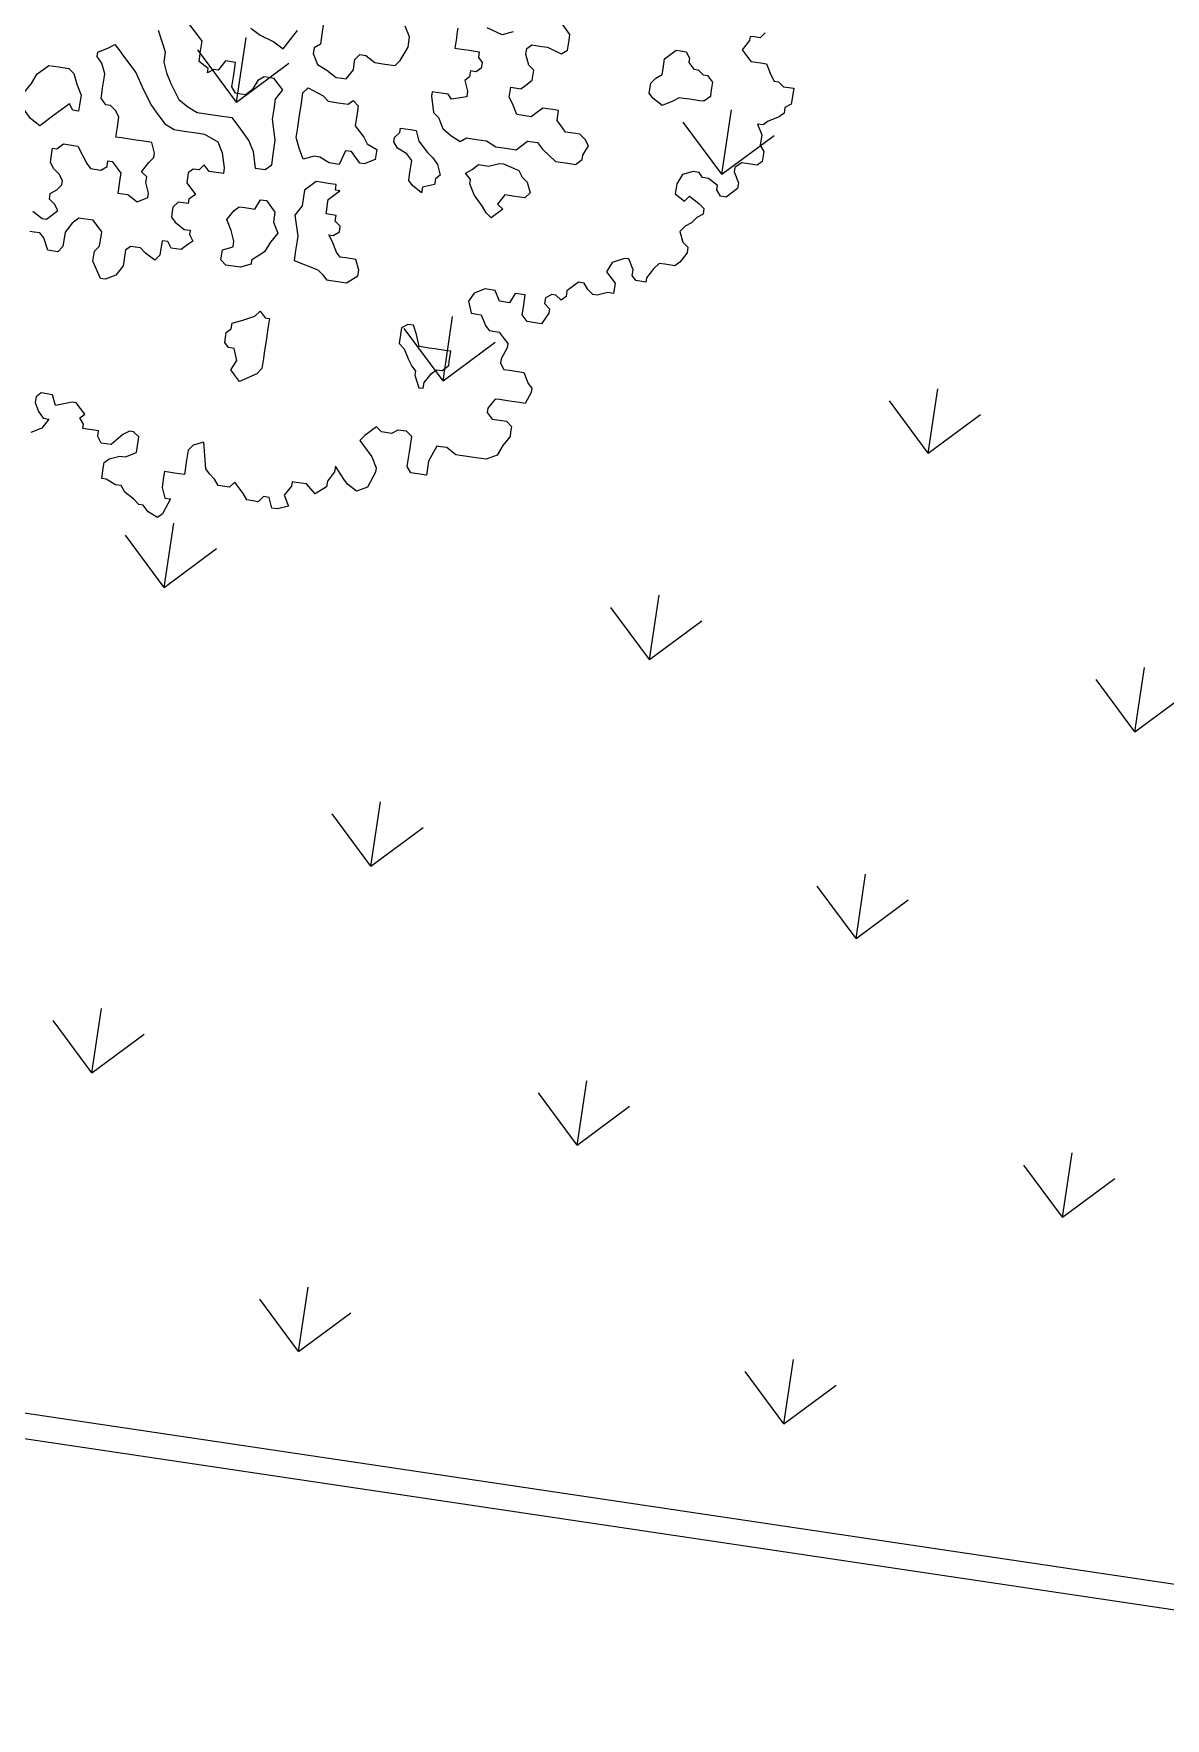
# Model space of a CAD drawing. Header units: millimetres. Extents: x 338 to 506, y 179 to 335.
# Drawn here: x 461.66 to 468.29, y 205.89 to 215.76 of the extents above; entities that cross this region are included whole.
import ezdxf

# ---------------------------------------------------------------- set-up
doc = ezdxf.new("R2010")
doc.units = ezdxf.units.MM
for name, color, linetype in [('ANDEN', 251, 'Continuous'), ('ARBOL-TOP', 3, 'Continuous'), ('MUROS', 32, 'Continuous')]:
    doc.layers.add(name, color=color, linetype=linetype)

# ---------------------------------------------------------------- blocks, each defined once
blk = doc.blocks.new('*X965')
at = {"color": 0}
for p, q in [((37.7865, 28.6226), (38.0559, 28.892)), ((40.6602, 28.6226), (40.9296, 28.892)), ((43.5339, 28.6226), (43.8033, 28.892)), ((37.7865, 28.6226), (38.0559, 28.3532)), ((37.7865, 28.6226), (38.1675, 28.6226)), ((40.6602, 28.6226), (40.9296, 28.3532)), ((40.6602, 28.6226), (41.0412, 28.6226)), ((43.5339, 28.6226), (43.8033, 28.3532)), ((43.5339, 28.6226), (43.9149, 28.6226)), ((36.3497, 27.1857), (36.6191, 27.4551)), ((39.2234, 27.1857), (39.4928, 27.4551)), ((42.097, 27.1857), (42.3665, 27.4551)), ((36.3497, 27.1857), (36.6191, 26.9163)), ((36.3497, 27.1857), (36.7307, 27.1857)), ((39.2234, 27.1857), (39.4928, 26.9163)), ((39.2234, 27.1857), (39.6044, 27.1857)), ((42.097, 27.1857), (42.3665, 26.9163)), ((42.097, 27.1857), (42.478, 27.1857)), ((37.7865, 25.7489), (38.0559, 26.0183)), ((40.6602, 25.7489), (40.9296, 26.0183)), ((43.5339, 25.7489), (43.8033, 26.0183)), ((37.7865, 25.7489), (38.0559, 25.4795)), ((37.7865, 25.7489), (38.1675, 25.7489)), ((40.6602, 25.7489), (40.9296, 25.4795)), ((40.6602, 25.7489), (41.0412, 25.7489)), ((43.5339, 25.7489), (43.8033, 25.4795)), ((43.5339, 25.7489), (43.9149, 25.7489)), ((36.3497, 24.3121), (36.6191, 24.5815)), ((39.2234, 24.3121), (39.4928, 24.5815)), ((42.097, 24.3121), (42.3665, 24.5815)), ((36.3497, 24.3121), (36.6191, 24.0426)), ((36.3497, 24.3121), (36.7307, 24.3121)), ((39.2234, 24.3121), (39.4928, 24.0426)), ((39.2234, 24.3121), (39.6044, 24.3121)), ((42.097, 24.3121), (42.3665, 24.0426)), ((42.097, 24.3121), (42.478, 24.3121)), ((37.7865, 22.8752), (38.0559, 23.1446)), ((40.6602, 22.8752), (40.9296, 23.1446)), ((37.7865, 22.8752), (38.0559, 22.6058)), ((37.7865, 22.8752), (38.1675, 22.8752)), ((40.6602, 22.8752), (40.9296, 22.6058)), ((40.6602, 22.8752), (41.0412, 22.8752))]:
    blk.add_line(p, q, dxfattribs=at)
blk = doc.blocks.new('ARBOLITO')
at = {"linetype": 'ByBlock'}
for points in [[(463.3393, 69.028), (463.333, 69.0197), (463.3247, 69.0197), (463.3185, 69.0197), (463.3185, 69.0135), (463.3102, 68.9989), (463.3185, 68.9906), (463.3247, 68.9844), (463.3393, 68.9844), (463.3476, 68.9844), (463.3559, 68.9698), (463.3621, 68.9615), (463.3684, 68.9615), (463.3767, 68.9553), (463.3912, 68.9553), (463.3912, 68.9408), (463.3912, 68.9324), (463.3829, 68.9262), (463.3829, 68.9179), (463.3767, 68.9117), (463.3621, 68.9034), (463.3559, 68.8971), (463.3476, 68.8971), (463.3559, 68.8826), (463.3559, 68.868), (463.3621, 68.8597), (463.3621, 68.8452), (463.3559, 68.8389), (463.333, 68.8389), (463.3247, 68.8306), (463.3247, 68.8244), (463.333, 68.8098), (463.333, 68.8015), (463.3185, 68.787), (463.3102, 68.787), (463.3039, 68.7953), (463.3039, 68.8015), (463.2894, 68.8098), (463.2811, 68.8098), (463.2749, 68.8161), (463.2665, 68.8161), (463.252, 68.8098), (463.2458, 68.7953), (463.2458, 68.7808), (463.2603, 68.7724), (463.2665, 68.7808), (463.2811, 68.7724), (463.2894, 68.7662), (463.2894, 68.7579), (463.2811, 68.7517), (463.2749, 68.7434), (463.2665, 68.7371), (463.2603, 68.7288), (463.2665, 68.7143), (463.2749, 68.708), (463.2749, 68.6997), (463.2665, 68.6852), (463.2603, 68.6789), (463.2458, 68.6789), (463.2375, 68.6789), (463.2312, 68.6706), (463.2229, 68.6561), (463.2229, 68.6498), (463.2167, 68.6498), (463.2084, 68.6498), (463.2021, 68.6561), (463.2021, 68.6644), (463.1938, 68.6789), (463.1876, 68.6789), (463.171, 68.6706), (463.1647, 68.6561), (463.1793, 68.6415), (463.1793, 68.627), (463.171, 68.627), (463.1564, 68.6208), (463.1502, 68.6208), (463.1419, 68.627), (463.1356, 68.6353), (463.1273, 68.6353), (463.1128, 68.6208), (463.1128, 68.6124), (463.1065, 68.6062), (463.0982, 68.6124), (463.092, 68.6124), (463.0837, 68.6062), (463.0837, 68.5979), (463.092, 68.5917), (463.092, 68.5854), (463.0837, 68.5688), (463.0775, 68.5688), (463.0629, 68.5688), (463.0546, 68.5771), (463.0546, 68.5854), (463.0546, 68.5917), (463.0546, 68.6062), (463.0401, 68.6062), (463.0338, 68.5917), (463.0193, 68.5917), (463.011, 68.6062), (462.9964, 68.6062), (462.9819, 68.5979), (462.9756, 68.5854), (462.9819, 68.5688), (462.9902, 68.5688), (462.9964, 68.5688), (463.0047, 68.5543), (463.011, 68.548), (463.0255, 68.548), (463.0338, 68.5397), (463.0401, 68.5335), (463.0401, 68.5273), (463.0338, 68.5106), (463.0338, 68.5044), (463.0401, 68.4961), (463.0484, 68.4961), (463.0691, 68.4961), (463.0775, 68.4815), (463.0837, 68.4753), (463.0837, 68.4691), (463.0775, 68.4524), (463.0691, 68.4524), (463.0546, 68.4524), (463.0401, 68.4524), (463.0338, 68.4524), (463.0255, 68.4379), (463.0255, 68.4317), (463.0338, 68.4234), (463.0546, 68.4234), (463.0629, 68.4171), (463.0629, 68.4088), (463.0629, 68.4026), (463.0546, 68.388), (463.0484, 68.3735), (463.0338, 68.3652), (463.0193, 68.3652), (462.9964, 68.3652), (462.9902, 68.3652), (462.9756, 68.3735), (462.9673, 68.3735), (462.9611, 68.3735), (462.9528, 68.3506), (462.9528, 68.3299), (462.9299, 68.3299), (462.9237, 68.3382), (462.9237, 68.3444), (462.9237, 68.3589), (462.9237, 68.3652), (462.9237, 68.3818), (462.9154, 68.388), (462.9029, 68.388), (462.8946, 68.3818), (462.8801, 68.3818), (462.8717, 68.388), (462.8655, 68.3818), (462.8572, 68.3735), (462.851, 68.3652), (462.8572, 68.3589), (462.8717, 68.3444), (462.8801, 68.3299), (462.8801, 68.3236), (462.8717, 68.3008), (462.8572, 68.2925), (462.8427, 68.3008), (462.8364, 68.307), (462.8219, 68.3236), (462.8219, 68.3153), (462.8136, 68.3008), (462.8136, 68.2925), (462.799, 68.28), (462.7845, 68.2925), (462.7699, 68.2925), (462.7637, 68.2925), (462.7637, 68.2862), (462.7554, 68.2717), (462.7637, 68.2571), (462.7491, 68.2509), (462.7408, 68.2509), (462.7346, 68.2654), (462.7263, 68.2654), (462.7201, 68.2571), (462.7034, 68.2571), (462.6972, 68.2654), (462.691, 68.2717), (462.6827, 68.28), (462.6764, 68.2717), (462.6598, 68.2717), (462.6536, 68.28), (462.6453, 68.2862), (462.639, 68.2925), (462.6307, 68.3299), (462.6162, 68.3236), (462.6099, 68.3153), (462.6099, 68.3008), (462.6099, 68.28), (462.5954, 68.28), (462.5808, 68.28), (462.5808, 68.2717), (462.5808, 68.2571), (462.5871, 68.2426), (462.5954, 68.2426), (462.5871, 68.2197), (462.5808, 68.2135), (462.5663, 68.2197), (462.558, 68.228), (462.5517, 68.228), (462.5434, 68.2343), (462.5289, 68.2426), (462.5227, 68.2509), (462.5143, 68.2509), (462.4998, 68.2571), (462.4936, 68.2571), (462.4936, 68.2717), (462.4936, 68.28), (462.4998, 68.2862), (462.5143, 68.2925), (462.5227, 68.2925), (462.5372, 68.3008), (462.5372, 68.3236), (462.5289, 68.3299), (462.5227, 68.3299), (462.5143, 68.3236), (462.4998, 68.307), (462.4853, 68.307), (462.479, 68.3153), (462.479, 68.3236), (462.4562, 68.3236), (462.4562, 68.3299), (462.4499, 68.3382), (462.4562, 68.3444), (462.4416, 68.3589), (462.4354, 68.3589), (462.4125, 68.3506), (462.4063, 68.3652), (462.3897, 68.3652), (462.3834, 68.3589), (462.3834, 68.3506), (462.3897, 68.3382), (462.398, 68.3299), (462.4063, 68.3299), (462.398, 68.3153), (462.3834, 68.307)], [(463.3393, 69.028), (463.333, 69.0197), (463.3247, 69.0197), (463.3185, 69.0197), (463.3185, 69.0135), (463.3102, 68.9989), (463.3185, 68.9906), (463.3247, 68.9844), (463.3393, 68.9844), (463.3476, 68.9844), (463.3559, 68.9698), (463.3621, 68.9615), (463.3684, 68.9615), (463.3767, 68.9553), (463.3912, 68.9553), (463.3912, 68.9408), (463.3912, 68.9324), (463.3829, 68.9262), (463.3829, 68.9179), (463.3767, 68.9117), (463.3621, 68.9034), (463.3559, 68.8971), (463.3476, 68.8971), (463.3559, 68.8826), (463.3559, 68.868), (463.3621, 68.8597), (463.3621, 68.8452), (463.3559, 68.8389), (463.333, 68.8389), (463.3247, 68.8306), (463.3247, 68.8244), (463.333, 68.8098), (463.333, 68.8015), (463.3185, 68.787), (463.3102, 68.787), (463.3039, 68.7953), (463.3039, 68.8015), (463.2894, 68.8098), (463.2811, 68.8098), (463.2749, 68.8161), (463.2665, 68.8161), (463.252, 68.8098), (463.2458, 68.7953), (463.2458, 68.7808), (463.2603, 68.7724), (463.2665, 68.7808), (463.2811, 68.7724), (463.2894, 68.7662), (463.2894, 68.7579), (463.2811, 68.7517), (463.2749, 68.7434), (463.2665, 68.7371), (463.2603, 68.7288), (463.2665, 68.7143), (463.2749, 68.708), (463.2749, 68.6997), (463.2665, 68.6852), (463.2603, 68.6789), (463.2458, 68.6789), (463.2375, 68.6789), (463.2312, 68.6706), (463.2229, 68.6561), (463.2229, 68.6498), (463.2167, 68.6498), (463.2084, 68.6498), (463.2021, 68.6561), (463.2021, 68.6644), (463.1938, 68.6789), (463.1876, 68.6789), (463.171, 68.6706), (463.1647, 68.6561), (463.1793, 68.6415), (463.1793, 68.627), (463.171, 68.627), (463.1564, 68.6208), (463.1502, 68.6208), (463.1419, 68.627), (463.1356, 68.6353), (463.1273, 68.6353), (463.1128, 68.6208), (463.1128, 68.6124), (463.1065, 68.6062), (463.0982, 68.6124), (463.092, 68.6124), (463.0837, 68.6062), (463.0837, 68.5979), (463.092, 68.5917), (463.092, 68.5854), (463.0837, 68.5688), (463.0775, 68.5688), (463.0629, 68.5688), (463.0546, 68.5771), (463.0546, 68.5854), (463.0546, 68.5917), (463.0546, 68.6062), (463.0401, 68.6062), (463.0338, 68.5917), (463.0193, 68.5917), (463.011, 68.6062), (462.9964, 68.6062), (462.9819, 68.5979), (462.9756, 68.5854), (462.9819, 68.5688), (462.9902, 68.5688), (462.9964, 68.5688), (463.0047, 68.5543), (463.011, 68.548), (463.0255, 68.548), (463.0338, 68.5397), (463.0401, 68.5335), (463.0401, 68.5273), (463.0338, 68.5106), (463.0338, 68.5044), (463.0401, 68.4961), (463.0484, 68.4961), (463.0691, 68.4961), (463.0775, 68.4815), (463.0837, 68.4753), (463.0837, 68.4691), (463.0775, 68.4524), (463.0691, 68.4524), (463.0546, 68.4524), (463.0401, 68.4524), (463.0338, 68.4524), (463.0255, 68.4379), (463.0255, 68.4317), (463.0338, 68.4234), (463.0546, 68.4234), (463.0629, 68.4171), (463.0629, 68.4088), (463.0629, 68.4026), (463.0546, 68.388), (463.0484, 68.3735), (463.0338, 68.3652), (463.0193, 68.3652), (462.9964, 68.3652), (462.9902, 68.3652), (462.9756, 68.3735), (462.9673, 68.3735), (462.9611, 68.3735), (462.9528, 68.3506), (462.9528, 68.3299), (462.9299, 68.3299), (462.9237, 68.3382), (462.9237, 68.3444), (462.9237, 68.3589), (462.9237, 68.3652), (462.9237, 68.3818), (462.9154, 68.388), (462.9029, 68.388), (462.8946, 68.3818), (462.8801, 68.3818), (462.8717, 68.388), (462.8655, 68.3818), (462.8572, 68.3735), (462.851, 68.3652), (462.8572, 68.3589), (462.8717, 68.3444), (462.8801, 68.3299), (462.8801, 68.3236), (462.8717, 68.3008), (462.8572, 68.2925), (462.8427, 68.3008), (462.8364, 68.307), (462.8219, 68.3236), (462.8219, 68.3153), (462.8136, 68.3008), (462.8136, 68.2925), (462.799, 68.28), (462.7845, 68.2925), (462.7699, 68.2925), (462.7637, 68.2925), (462.7637, 68.2862), (462.7554, 68.2717), (462.7637, 68.2571), (462.7491, 68.2509), (462.7408, 68.2509), (462.7346, 68.2654), (462.7263, 68.2654), (462.7201, 68.2571), (462.7034, 68.2571), (462.6972, 68.2654), (462.691, 68.2717), (462.6827, 68.28), (462.6764, 68.2717), (462.6598, 68.2717), (462.6536, 68.28), (462.6453, 68.2862), (462.639, 68.2925), (462.6307, 68.3299), (462.6162, 68.3236), (462.6099, 68.3153), (462.6099, 68.3008), (462.6099, 68.28), (462.5954, 68.28), (462.5808, 68.28), (462.5808, 68.2717), (462.5808, 68.2571), (462.5871, 68.2426), (462.5954, 68.2426), (462.5871, 68.2197), (462.5808, 68.2135), (462.5663, 68.2197), (462.558, 68.228), (462.5517, 68.228), (462.5434, 68.2343), (462.5289, 68.2426), (462.5227, 68.2509), (462.5143, 68.2509), (462.4998, 68.2571), (462.4936, 68.2571), (462.4936, 68.2717), (462.4936, 68.28), (462.4998, 68.2862), (462.5143, 68.2925), (462.5227, 68.2925), (462.5372, 68.3008), (462.5372, 68.3236), (462.5289, 68.3299), (462.5227, 68.3299), (462.5143, 68.3236), (462.4998, 68.307), (462.4853, 68.307), (462.479, 68.3153), (462.479, 68.3236), (462.4562, 68.3236), (462.4562, 68.3299), (462.4499, 68.3382), (462.4562, 68.3444), (462.4416, 68.3589), (462.4354, 68.3589), (462.4125, 68.3506), (462.4063, 68.3652), (462.3897, 68.3652), (462.3834, 68.3589), (462.3834, 68.3506), (462.3897, 68.3382), (462.398, 68.3299), (462.4063, 68.3299), (462.398, 68.3153), (462.3834, 68.307)], [(462.7034, 68.9034), (462.7117, 68.8888), (462.7263, 68.8826), (462.7408, 68.8743), (462.7491, 68.8743), (462.7554, 68.8743), (462.7637, 68.8888), (462.7637, 68.8971), (462.7637, 68.9034), (462.7699, 68.9117), (462.7782, 68.9117), (462.7928, 68.9034), (462.8073, 68.9034), (462.8219, 68.9034), (462.8281, 68.9117), (462.8364, 68.9324), (462.8364, 68.947), (462.8281, 68.9615)], [(462.7117, 68.9553), (462.7117, 68.9324), (462.7117, 68.9179), (462.7034, 68.9117), (462.7034, 68.9034), (462.7034, 68.9034)], [(462.7034, 68.9034), (462.7117, 68.8888), (462.7263, 68.8826), (462.7408, 68.8743), (462.7491, 68.8743), (462.7554, 68.8743), (462.7637, 68.8888), (462.7637, 68.8971), (462.7637, 68.9034), (462.7699, 68.9117), (462.7782, 68.9117), (462.7928, 68.9034), (462.8073, 68.9034), (462.8219, 68.9034), (462.8281, 68.9117), (462.8364, 68.9324), (462.8364, 68.947), (462.8281, 68.9615)], [(462.7117, 68.9553), (462.7117, 68.9324), (462.7117, 68.9179), (462.7034, 68.9117), (462.7034, 68.9034)], [(462.6099, 68.9262), (462.6245, 68.9179), (462.6453, 68.9117), (462.6598, 68.9034), (462.6681, 68.9179), (462.6764, 68.9324)], [(462.6099, 68.9262), (462.6245, 68.9179), (462.6453, 68.9117), (462.6598, 68.9034), (462.6681, 68.9179), (462.6764, 68.9324)], [(462.9091, 68.868), (462.9029, 68.8743), (462.8863, 68.8743), (462.8801, 68.8743), (462.8801, 68.868), (462.8863, 68.8452), (462.8946, 68.8389), (462.9029, 68.8244), (462.9154, 68.8161), (462.9299, 68.8098), (462.9382, 68.8161), (462.9528, 68.8161), (462.9673, 68.8161), (462.9819, 68.8098), (462.9964, 68.8098), (463.011, 68.8098), (463.0255, 68.8244), (463.0401, 68.8244), (463.0484, 68.8161), (463.0691, 68.8015), (463.0837, 68.8015), (463.0982, 68.8015), (463.1065, 68.8098), (463.1065, 68.8161), (463.1128, 68.8306), (463.1065, 68.8389), (463.0982, 68.8452), (463.092, 68.8452), (463.0775, 68.8452), (463.0691, 68.8535), (463.0629, 68.8597), (463.0629, 68.8743), (463.0546, 68.8743), (463.0401, 68.8743), (463.0338, 68.868), (463.0255, 68.8597), (463.011, 68.8597), (463.0047, 68.8597), (462.9964, 68.8743), (462.9902, 68.8826), (462.9902, 68.8888), (462.9902, 68.8971), (463.0047, 68.8971), (463.011, 68.9034), (463.0193, 68.9117), (463.0193, 68.9262), (463.011, 68.9324), (463.0047, 68.947), (463.0047, 68.9553), (463.011, 68.9615), (463.0255, 68.9615), (463.0338, 68.9615), (463.0546, 68.9553), (463.0629, 68.9615), (463.0629, 68.9761), (463.0629, 68.9844), (463.0484, 68.9989)], [(462.9819, 68.9761), (462.9673, 68.9698), (462.9445, 68.9761)], [(462.9029, 68.9698), (462.9029, 68.9615), (462.9029, 68.9553), (462.9029, 68.9408), (462.9091, 68.9408), (462.9237, 68.9408), (462.9382, 68.9408), (462.9382, 68.9324), (462.9445, 68.9262), (462.9445, 68.9179), (462.9382, 68.9117), (462.9299, 68.9117), (462.9299, 68.9034), (462.9237, 68.8971), (462.9299, 68.8826), (462.9299, 68.8743), (462.9091, 68.868), (462.9091, 68.868)], [(462.9091, 68.868), (462.9029, 68.8743), (462.8863, 68.8743), (462.8801, 68.8743), (462.8801, 68.868), (462.8863, 68.8452), (462.8946, 68.8389), (462.9029, 68.8244), (462.9154, 68.8161), (462.9299, 68.8098), (462.9382, 68.8161), (462.9528, 68.8161), (462.9673, 68.8161), (462.9819, 68.8098), (462.9964, 68.8098), (463.011, 68.8098), (463.0255, 68.8244), (463.0401, 68.8244), (463.0484, 68.8161), (463.0691, 68.8015), (463.0837, 68.8015), (463.0982, 68.8015), (463.1065, 68.8098), (463.1065, 68.8161), (463.1128, 68.8306), (463.1065, 68.8389), (463.0982, 68.8452), (463.092, 68.8452), (463.0775, 68.8452), (463.0691, 68.8535), (463.0629, 68.8597), (463.0629, 68.8743), (463.0546, 68.8743), (463.0401, 68.8743), (463.0338, 68.868), (463.0255, 68.8597), (463.011, 68.8597), (463.0047, 68.8597), (462.9964, 68.8743), (462.9902, 68.8826), (462.9902, 68.8888), (462.9902, 68.8971), (463.0047, 68.8971), (463.011, 68.9034), (463.0193, 68.9117), (463.0193, 68.9262), (463.011, 68.9324), (463.0047, 68.947), (463.0047, 68.9553), (463.011, 68.9615), (463.0255, 68.9615), (463.0338, 68.9615), (463.0546, 68.9553), (463.0629, 68.9615), (463.0629, 68.9761), (463.0629, 68.9844), (463.0484, 68.9989)], [(462.9819, 68.9761), (462.9673, 68.9698), (462.9445, 68.9761)], [(462.9029, 68.9698), (462.9029, 68.9615), (462.9029, 68.9553), (462.9029, 68.9408), (462.9091, 68.9408), (462.9237, 68.9408), (462.9382, 68.9408), (462.9382, 68.9324), (462.9445, 68.9262), (462.9445, 68.9179), (462.9382, 68.9117), (462.9299, 68.9117), (462.9299, 68.9034), (462.9237, 68.8971), (462.9299, 68.8826), (462.9299, 68.8743), (462.9091, 68.868)], [(463.2375, 68.9179), (463.2312, 68.9179), (463.2229, 68.9117), (463.2084, 68.9034), (463.1938, 68.9117), (463.1876, 68.9179), (463.1876, 68.9262), (463.1876, 68.9324), (463.1938, 68.9408), (463.2021, 68.947), (463.2021, 68.9553), (463.2021, 68.9698), (463.2084, 68.9761), (463.2167, 68.9844), (463.2229, 68.9844), (463.2312, 68.9844), (463.2375, 68.9761), (463.2375, 68.9698), (463.2458, 68.9615), (463.252, 68.9615), (463.2603, 68.9553), (463.2665, 68.9553), (463.2749, 68.947), (463.2749, 68.9324), (463.2749, 68.9262), (463.2665, 68.9179), (463.2603, 68.9179), (463.252, 68.9179), (463.2458, 68.9179), (463.2375, 68.9179), (463.2375, 68.9179)], [(463.2375, 68.9179), (463.2312, 68.9179), (463.2229, 68.9117), (463.2084, 68.9034), (463.1938, 68.9117), (463.1876, 68.9179), (463.1876, 68.9262), (463.1876, 68.9324), (463.1938, 68.9408), (463.2021, 68.947), (463.2021, 68.9553), (463.2021, 68.9698), (463.2084, 68.9761), (463.2167, 68.9844), (463.2229, 68.9844), (463.2312, 68.9844), (463.2375, 68.9761), (463.2375, 68.9698), (463.2458, 68.9615), (463.252, 68.9615), (463.2603, 68.9553), (463.2665, 68.9553), (463.2749, 68.947), (463.2749, 68.9324), (463.2749, 68.9262), (463.2665, 68.9179), (463.2603, 68.9179), (463.252, 68.9179), (463.2458, 68.9179), (463.2375, 68.9179)], [(462.479, 68.9034), (462.4936, 68.8743), (462.4936, 68.8597), (462.4998, 68.8452), (462.5081, 68.8306), (462.5227, 68.8098), (462.5372, 68.8015), (462.5517, 68.7953), (462.5808, 68.7953), (462.6016, 68.7953), (462.6162, 68.7808), (462.6307, 68.7662), (462.639, 68.7517), (462.6453, 68.7288), (462.6598, 68.7288), (462.6681, 68.7371), (462.6681, 68.7517), (462.6681, 68.7724), (462.6598, 68.8015), (462.6598, 68.8161), (462.6598, 68.8306), (462.6681, 68.8452), (462.6598, 68.8535), (462.6536, 68.8597), (462.6453, 68.8597), (462.639, 68.8597), (462.6307, 68.8535), (462.6245, 68.8389), (462.6162, 68.8306), (462.6099, 68.8306), (462.6016, 68.8306), (462.5954, 68.8389), (462.5954, 68.8535), (462.5954, 68.8597), (462.5954, 68.8743), (462.5808, 68.8743), (462.5725, 68.8597), (462.5663, 68.8597), (462.558, 68.8535), (462.558, 68.8597), (462.5434, 68.868), (462.5434, 68.8826), (462.5434, 68.8971), (462.5372, 68.9034), (462.5227, 68.9179)], [(462.479, 68.9034), (462.4936, 68.8743), (462.4936, 68.8597), (462.4998, 68.8452), (462.5081, 68.8306), (462.5227, 68.8098), (462.5372, 68.8015), (462.5517, 68.7953), (462.5808, 68.7953), (462.6016, 68.7953), (462.6162, 68.7808), (462.6307, 68.7662), (462.639, 68.7517), (462.6453, 68.7288), (462.6598, 68.7288), (462.6681, 68.7371), (462.6681, 68.7517), (462.6681, 68.7724), (462.6598, 68.8015), (462.6598, 68.8161), (462.6598, 68.8306), (462.6681, 68.8452), (462.6598, 68.8535), (462.6536, 68.8597), (462.6453, 68.8597), (462.639, 68.8597), (462.6307, 68.8535), (462.6245, 68.8389), (462.6162, 68.8306), (462.6099, 68.8306), (462.6016, 68.8306), (462.5954, 68.8389), (462.5954, 68.8535), (462.5954, 68.8597), (462.5954, 68.8743), (462.5808, 68.8743), (462.5725, 68.8597), (462.5663, 68.8597), (462.558, 68.8535), (462.558, 68.8597), (462.5434, 68.868), (462.5434, 68.8826), (462.5434, 68.8971), (462.5372, 68.9034), (462.5227, 68.9179)], [(462.3398, 68.6208), (462.3543, 68.6124), (462.3606, 68.6124), (462.3689, 68.6208), (462.3751, 68.627), (462.3689, 68.6353), (462.3606, 68.6415), (462.3606, 68.6498), (462.3689, 68.6561), (462.3751, 68.6644), (462.3751, 68.6706), (462.3689, 68.6789), (462.3606, 68.6852), (462.3543, 68.6935), (462.3543, 68.708), (462.3543, 68.7143), (462.3606, 68.7143), (462.3689, 68.7226), (462.3834, 68.7226), (462.3897, 68.7226), (462.4063, 68.6997), (462.4125, 68.6935), (462.4271, 68.6935), (462.4354, 68.6997), (462.4354, 68.708), (462.4416, 68.708), (462.4499, 68.6997), (462.4562, 68.6935), (462.4562, 68.6852), (462.4562, 68.6706), (462.4562, 68.6644), (462.4707, 68.6644), (462.4853, 68.6561), (462.4998, 68.6644), (462.4998, 68.6706), (462.4936, 68.6852), (462.4936, 68.6935), (462.4853, 68.6997), (462.4936, 68.7143), (462.4998, 68.7226), (462.4998, 68.7288), (462.4936, 68.7434), (462.4853, 68.7434), (462.4707, 68.7434), (462.4499, 68.7434), (462.4416, 68.7434), (462.4416, 68.7517), (462.4416, 68.7579), (462.4416, 68.7724), (462.4354, 68.7808), (462.4271, 68.787), (462.4208, 68.787), (462.4125, 68.7953), (462.4125, 68.8015), (462.4125, 68.8098), (462.4125, 68.8244), (462.4125, 68.8306), (462.4063, 68.8452), (462.398, 68.8535), (462.398, 68.8597), (462.4125, 68.868), (462.4208, 68.8743), (462.4271, 68.868), (462.4354, 68.8597), (462.4562, 68.8389), (462.4707, 68.8161), (462.4853, 68.7953), (462.4936, 68.787), (462.5081, 68.7724), (462.5227, 68.7662), (462.5372, 68.7662), (462.558, 68.7662), (462.5663, 68.7662), (462.5871, 68.7579), (462.5954, 68.7434), (462.6016, 68.7226), (462.6016, 68.7143), (462.5808, 68.7143), (462.5725, 68.7226), (462.5663, 68.7143), (462.558, 68.7143), (462.5517, 68.708), (462.5517, 68.6935), (462.5663, 68.6789), (462.558, 68.6706), (462.558, 68.6644), (462.5434, 68.6644), (462.5372, 68.6561), (462.5372, 68.6498), (462.5372, 68.6415), (462.5434, 68.6353), (462.558, 68.627), (462.5663, 68.627), (462.5663, 68.6208), (462.5725, 68.6124), (462.5663, 68.6062), (462.558, 68.5979), (462.5434, 68.5979), (462.5372, 68.6062), (462.5289, 68.6062), (462.5289, 68.5854), (462.5227, 68.5771), (462.5081, 68.5854), (462.4998, 68.5917), (462.4853, 68.5917), (462.479, 68.5854), (462.479, 68.5688), (462.479, 68.5626), (462.4707, 68.548), (462.4562, 68.5397), (462.4499, 68.5397), (462.4354, 68.5626), (462.4354, 68.5688), (462.4354, 68.5771), (462.4416, 68.5854), (462.4416, 68.6062), (462.4271, 68.6208), (462.4125, 68.6208), (462.4063, 68.6208), (462.398, 68.6124), (462.3897, 68.5979), (462.3897, 68.5771), (462.3834, 68.5688), (462.3689, 68.5688), (462.3606, 68.5854), (462.3543, 68.5917), (462.346, 68.5917), (462.3398, 68.5917)], [(462.3398, 68.6208), (462.3543, 68.6124), (462.3606, 68.6124), (462.3689, 68.6208), (462.3751, 68.627), (462.3689, 68.6353), (462.3606, 68.6415), (462.3606, 68.6498), (462.3689, 68.6561), (462.3751, 68.6644), (462.3751, 68.6706), (462.3689, 68.6789), (462.3606, 68.6852), (462.3543, 68.6935), (462.3543, 68.708), (462.3543, 68.7143), (462.3606, 68.7143), (462.3689, 68.7226), (462.3834, 68.7226), (462.3897, 68.7226), (462.4063, 68.6997), (462.4125, 68.6935), (462.4271, 68.6935), (462.4354, 68.6997), (462.4354, 68.708), (462.4416, 68.708), (462.4499, 68.6997), (462.4562, 68.6935), (462.4562, 68.6852), (462.4562, 68.6706), (462.4562, 68.6644), (462.4707, 68.6644), (462.4853, 68.6561), (462.4998, 68.6644), (462.4998, 68.6706), (462.4936, 68.6852), (462.4936, 68.6935), (462.4853, 68.6997), (462.4936, 68.7143), (462.4998, 68.7226), (462.4998, 68.7288), (462.4936, 68.7434), (462.4853, 68.7434), (462.4707, 68.7434), (462.4499, 68.7434), (462.4416, 68.7434), (462.4416, 68.7517), (462.4416, 68.7579), (462.4416, 68.7724), (462.4354, 68.7808), (462.4271, 68.787), (462.4208, 68.787), (462.4125, 68.7953), (462.4125, 68.8015), (462.4125, 68.8098), (462.4125, 68.8244), (462.4125, 68.8306), (462.4063, 68.8452), (462.398, 68.8535), (462.398, 68.8597), (462.4125, 68.868), (462.4208, 68.8743), (462.4271, 68.868), (462.4354, 68.8597), (462.4562, 68.8389), (462.4707, 68.8161), (462.4853, 68.7953), (462.4936, 68.787), (462.5081, 68.7724), (462.5227, 68.7662), (462.5372, 68.7662), (462.558, 68.7662), (462.5663, 68.7662), (462.5871, 68.7579), (462.5954, 68.7434), (462.6016, 68.7226), (462.6016, 68.7143), (462.5808, 68.7143), (462.5725, 68.7226), (462.5663, 68.7143), (462.558, 68.7143), (462.5517, 68.708), (462.5517, 68.6935), (462.5663, 68.6789), (462.558, 68.6706), (462.558, 68.6644), (462.5434, 68.6644), (462.5372, 68.6561), (462.5372, 68.6498), (462.5372, 68.6415), (462.5434, 68.6353), (462.558, 68.627), (462.5663, 68.627), (462.5663, 68.6208), (462.5725, 68.6124), (462.5663, 68.6062), (462.558, 68.5979), (462.5434, 68.5979), (462.5372, 68.6062), (462.5289, 68.6062), (462.5289, 68.5854), (462.5227, 68.5771), (462.5081, 68.5854), (462.4998, 68.5917), (462.4853, 68.5917), (462.479, 68.5854), (462.479, 68.5688), (462.479, 68.5626), (462.4707, 68.548), (462.4562, 68.5397), (462.4499, 68.5397), (462.4354, 68.5626), (462.4354, 68.5688), (462.4354, 68.5771), (462.4416, 68.5854), (462.4416, 68.6062), (462.4271, 68.6208), (462.4125, 68.6208), (462.4063, 68.6208), (462.398, 68.6124), (462.3897, 68.5979), (462.3897, 68.5771), (462.3834, 68.5688), (462.3689, 68.5688), (462.3606, 68.5854), (462.3543, 68.5917), (462.346, 68.5917), (462.3398, 68.5917)], [(462.7034, 68.7662), (462.6972, 68.7808), (462.6972, 68.7953), (462.6972, 68.8098), (462.6972, 68.8306), (462.6972, 68.8452), (462.7034, 68.8535), (462.7263, 68.8452), (462.7346, 68.8389), (462.7491, 68.8389), (462.7637, 68.8389), (462.7699, 68.8452), (462.7782, 68.8389), (462.7782, 68.8244), (462.7782, 68.8161), (462.7782, 68.8098), (462.7928, 68.7953), (462.799, 68.787), (462.8136, 68.7808), (462.8136, 68.7662), (462.799, 68.7579), (462.7928, 68.7579), (462.7782, 68.7724), (462.7699, 68.7724), (462.7637, 68.7517), (462.7491, 68.7517), (462.7346, 68.7579), (462.7263, 68.7579), (462.7117, 68.7517), (462.7034, 68.7662), (462.7034, 68.7662)], [(462.7034, 68.7662), (462.6972, 68.7808), (462.6972, 68.7953), (462.6972, 68.8098), (462.6972, 68.8306), (462.6972, 68.8452), (462.7034, 68.8535), (462.7263, 68.8452), (462.7346, 68.8389), (462.7491, 68.8389), (462.7637, 68.8389), (462.7699, 68.8452), (462.7782, 68.8389), (462.7782, 68.8244), (462.7782, 68.8161), (462.7782, 68.8098), (462.7928, 68.7953), (462.799, 68.787), (462.8136, 68.7808), (462.8136, 68.7662), (462.799, 68.7579), (462.7928, 68.7579), (462.7782, 68.7724), (462.7699, 68.7724), (462.7637, 68.7517), (462.7491, 68.7517), (462.7346, 68.7579), (462.7263, 68.7579), (462.7117, 68.7517), (462.7034, 68.7662)], [(462.346, 68.7579), (462.3398, 68.7517), (462.3315, 68.7434), (462.3169, 68.7517), (462.3024, 68.7662), (462.3024, 68.7808), (462.3024, 68.787), (462.3107, 68.8015), (462.3169, 68.8161), (462.3253, 68.8244), (462.3315, 68.8306), (462.346, 68.8306), (462.3606, 68.8306), (462.3689, 68.8244), (462.3751, 68.8098), (462.3834, 68.7953), (462.3834, 68.787), (462.3834, 68.7808), (462.3834, 68.7724), (462.3751, 68.7724), (462.3689, 68.7808), (462.346, 68.7579), (462.346, 68.7579)], [(462.346, 68.7579), (462.3398, 68.7517), (462.3315, 68.7434), (462.3169, 68.7517), (462.3024, 68.7662), (462.3024, 68.7808), (462.3024, 68.787), (462.3107, 68.8015), (462.3169, 68.8161), (462.3253, 68.8244), (462.3315, 68.8306), (462.346, 68.8306), (462.3606, 68.8306), (462.3689, 68.8244), (462.3751, 68.8098), (462.3834, 68.7953), (462.3834, 68.787), (462.3834, 68.7808), (462.3834, 68.7724), (462.3751, 68.7724), (462.3689, 68.7808), (462.346, 68.7579)], [(462.8863, 68.7288), (462.8717, 68.7371), (462.8655, 68.7434), (462.8655, 68.7517), (462.8655, 68.7579), (462.8655, 68.7724), (462.8572, 68.7808), (462.8427, 68.787), (462.8364, 68.7953), (462.8364, 68.8015), (462.8427, 68.8098), (462.8427, 68.8161), (462.8572, 68.8161), (462.8655, 68.8161), (462.8717, 68.8015), (462.8863, 68.787), (462.8946, 68.7808), (462.9029, 68.7724), (462.9091, 68.7579), (462.9029, 68.7517), (462.9029, 68.7434), (462.8863, 68.7371), (462.8863, 68.7288), (462.8863, 68.7288)], [(462.8863, 68.7288), (462.8717, 68.7371), (462.8655, 68.7434), (462.8655, 68.7517), (462.8655, 68.7579), (462.8655, 68.7724), (462.8572, 68.7808), (462.8427, 68.787), (462.8364, 68.7953), (462.8364, 68.8015), (462.8427, 68.8098), (462.8427, 68.8161), (462.8572, 68.8161), (462.8655, 68.8161), (462.8717, 68.8015), (462.8863, 68.787), (462.8946, 68.7808), (462.9029, 68.7724), (462.9091, 68.7579), (462.9029, 68.7517), (462.9029, 68.7434), (462.8863, 68.7371), (462.8863, 68.7288)], [(462.9902, 68.708), (462.9819, 68.7143), (462.9756, 68.7226), (462.9611, 68.7371), (462.9528, 68.7517), (462.9528, 68.7579), (462.9445, 68.7662), (462.9528, 68.7724), (462.9611, 68.7808), (462.9756, 68.7808), (462.9902, 68.787), (462.9964, 68.787), (463.0193, 68.7808), (463.0255, 68.7724), (463.0338, 68.7662), (463.0401, 68.7517), (463.0338, 68.7434), (463.0193, 68.7434), (463.011, 68.7434), (463.0047, 68.7434), (462.9964, 68.7288), (463.0047, 68.7226), (462.9902, 68.708), (462.9902, 68.708)], [(462.9902, 68.708), (462.9819, 68.7143), (462.9756, 68.7226), (462.9611, 68.7371), (462.9528, 68.7517), (462.9528, 68.7579), (462.9445, 68.7662), (462.9528, 68.7724), (462.9611, 68.7808), (462.9756, 68.7808), (462.9902, 68.787), (462.9964, 68.787), (463.0193, 68.7808), (463.0255, 68.7724), (463.0338, 68.7662), (463.0401, 68.7517), (463.0338, 68.7434), (463.0193, 68.7434), (463.011, 68.7434), (463.0047, 68.7434), (462.9964, 68.7288), (463.0047, 68.7226), (462.9902, 68.708)], [(462.7554, 68.5979), (462.7637, 68.5917), (462.7699, 68.5854), (462.7928, 68.5854), (462.799, 68.5854), (462.8136, 68.5979), (462.8136, 68.6062), (462.8073, 68.6208), (462.7928, 68.6208), (462.7845, 68.6208), (462.7782, 68.627), (462.7699, 68.6415), (462.7637, 68.6498), (462.7699, 68.6498), (462.7782, 68.6561), (462.7782, 68.6644), (462.7699, 68.6706), (462.7699, 68.6789), (462.7554, 68.6789), (462.7554, 68.6852), (462.7554, 68.6935), (462.7554, 68.6997), (462.7637, 68.708), (462.7699, 68.7143), (462.7637, 68.7143), (462.7637, 68.7226), (462.7554, 68.7226), (462.7408, 68.7226), (462.7346, 68.7226), (462.7263, 68.7143), (462.7201, 68.708), (462.7201, 68.6852), (462.7117, 68.6706), (462.7201, 68.6415), (462.7201, 68.6353), (462.7201, 68.6208), (462.7201, 68.6062), (462.7554, 68.5979), (462.7554, 68.5979)], [(462.7554, 68.5979), (462.7637, 68.5917), (462.7699, 68.5854), (462.7928, 68.5854), (462.799, 68.5854), (462.8136, 68.5979), (462.8136, 68.6062), (462.8073, 68.6208), (462.7928, 68.6208), (462.7845, 68.6208), (462.7782, 68.627), (462.7699, 68.6415), (462.7637, 68.6498), (462.7699, 68.6498), (462.7782, 68.6561), (462.7782, 68.6644), (462.7699, 68.6706), (462.7699, 68.6789), (462.7554, 68.6789), (462.7554, 68.6852), (462.7554, 68.6935), (462.7554, 68.6997), (462.7637, 68.708), (462.7699, 68.7143), (462.7637, 68.7143), (462.7637, 68.7226), (462.7554, 68.7226), (462.7408, 68.7226), (462.7346, 68.7226), (462.7263, 68.7143), (462.7201, 68.708), (462.7201, 68.6852), (462.7117, 68.6706), (462.7201, 68.6415), (462.7201, 68.6353), (462.7201, 68.6208), (462.7201, 68.6062), (462.7554, 68.5979)], [(462.6245, 68.5854), (462.6162, 68.5917), (462.6162, 68.6062), (462.6307, 68.6124), (462.6307, 68.6208), (462.6245, 68.6353), (462.6162, 68.6498), (462.6245, 68.6644), (462.6307, 68.6706), (462.639, 68.6706), (462.6536, 68.6706), (462.6598, 68.6852), (462.6681, 68.6852), (462.6827, 68.6706), (462.6827, 68.6561), (462.691, 68.6415), (462.6827, 68.627), (462.6764, 68.6124), (462.6598, 68.5979), (462.6598, 68.5917), (462.6453, 68.5854), (462.6245, 68.5854), (462.6245, 68.5854)], [(462.6245, 68.5854), (462.6162, 68.5917), (462.6162, 68.6062), (462.6307, 68.6124), (462.6307, 68.6208), (462.6245, 68.6353), (462.6162, 68.6498), (462.6245, 68.6644), (462.6307, 68.6706), (462.639, 68.6706), (462.6536, 68.6706), (462.6598, 68.6852), (462.6681, 68.6852), (462.6827, 68.6706), (462.6827, 68.6561), (462.691, 68.6415), (462.6827, 68.627), (462.6764, 68.6124), (462.6598, 68.5979), (462.6598, 68.5917), (462.6453, 68.5854), (462.6245, 68.5854)], [(462.9299, 68.4524), (462.9299, 68.4608), (462.9382, 68.4753), (462.9445, 68.4815), (462.9528, 68.4815), (462.9611, 68.4899), (462.9611, 68.4961), (462.9611, 68.5106), (462.9528, 68.5106), (462.9382, 68.5106), (462.9299, 68.5106), (462.9154, 68.5106), (462.9091, 68.5273), (462.9029, 68.5397), (462.8946, 68.5397), (462.8863, 68.5335), (462.8863, 68.5273), (462.8863, 68.5106), (462.8946, 68.5044), (462.9029, 68.4899), (462.9091, 68.4815), (462.9154, 68.4753), (462.9154, 68.4691), (462.9237, 68.4524), (462.9299, 68.4524), (462.9299, 68.4524)], [(462.9299, 68.4524), (462.9299, 68.4608), (462.9382, 68.4753), (462.9445, 68.4815), (462.9528, 68.4815), (462.9611, 68.4899), (462.9611, 68.4961), (462.9611, 68.5106), (462.9528, 68.5106), (462.9382, 68.5106), (462.9299, 68.5106), (462.9154, 68.5106), (462.9091, 68.5273), (462.9029, 68.5397), (462.8946, 68.5397), (462.8863, 68.5335), (462.8863, 68.5273), (462.8863, 68.5106), (462.8946, 68.5044), (462.9029, 68.4899), (462.9091, 68.4815), (462.9154, 68.4753), (462.9154, 68.4691), (462.9237, 68.4524), (462.9299, 68.4524)], [(462.6681, 68.4234), (462.6598, 68.4317), (462.6536, 68.4379), (462.6598, 68.4524), (462.6536, 68.4691), (462.6453, 68.4691), (462.639, 68.4753), (462.639, 68.4899), (462.6453, 68.4961), (462.6453, 68.5044), (462.6598, 68.5106), (462.6764, 68.5189), (462.6827, 68.5273), (462.691, 68.5189), (462.6972, 68.5189), (462.6972, 68.5044), (462.6972, 68.4899), (462.6972, 68.4691), (462.6972, 68.4608), (462.6972, 68.4524), (462.6972, 68.4462), (462.691, 68.4379), (462.6681, 68.4234), (462.6681, 68.4234)], [(462.6681, 68.4234), (462.6598, 68.4317), (462.6536, 68.4379), (462.6598, 68.4524), (462.6536, 68.4691), (462.6453, 68.4691), (462.639, 68.4753), (462.639, 68.4899), (462.6453, 68.4961), (462.6453, 68.5044), (462.6598, 68.5106), (462.6764, 68.5189), (462.6827, 68.5273), (462.691, 68.5189), (462.6972, 68.5189), (462.6972, 68.5044), (462.6972, 68.4899), (462.6972, 68.4691), (462.6972, 68.4608), (462.6972, 68.4524), (462.6972, 68.4462), (462.691, 68.4379), (462.6681, 68.4234)]]:
    blk.add_lwpolyline(points, dxfattribs=at)
blk = doc.blocks.new('A$C7152A42C')
at = {"layer": 'ANDEN'}
for points in [[(122.05847, 33.52703), (122.05847, 2.91598), (35.6068, 17.59263), (35.6068, 33.52703)], [(121.90847, 33.37703), (121.90847, 3.09359), (35.7568, 17.71931), (35.7568, 33.37703)]]:
    blk.add_lwpolyline(points, close=True, dxfattribs=at)
at = {"layer": 'ANDEN', "color": 251, "linetype": 'Continuous'}
blk.add_blockref('*X965', (0, 0), dxfattribs=at)
at = {"layer": 'ARBOL-TOP', "color": 3, "linetype": 'ByBlock', "xscale": 4.090679926752369, "yscale": 4.090679926752369, "zscale": 4.090679926752369, "rotation": 270}
blk.add_blockref('ARBOLITO', (-237.98024, 1920.99168), dxfattribs=at)

msp = doc.modelspace()

# ---------------------------------------------------------------- block references
at = {"layer": 'MUROS', "color": 32, "rotation": 81.53046525965426}
msp.add_blockref('A$C7152A42C', (484.7482, 168.0844), dxfattribs=at)

doc.saveas('drawing.dxf')
